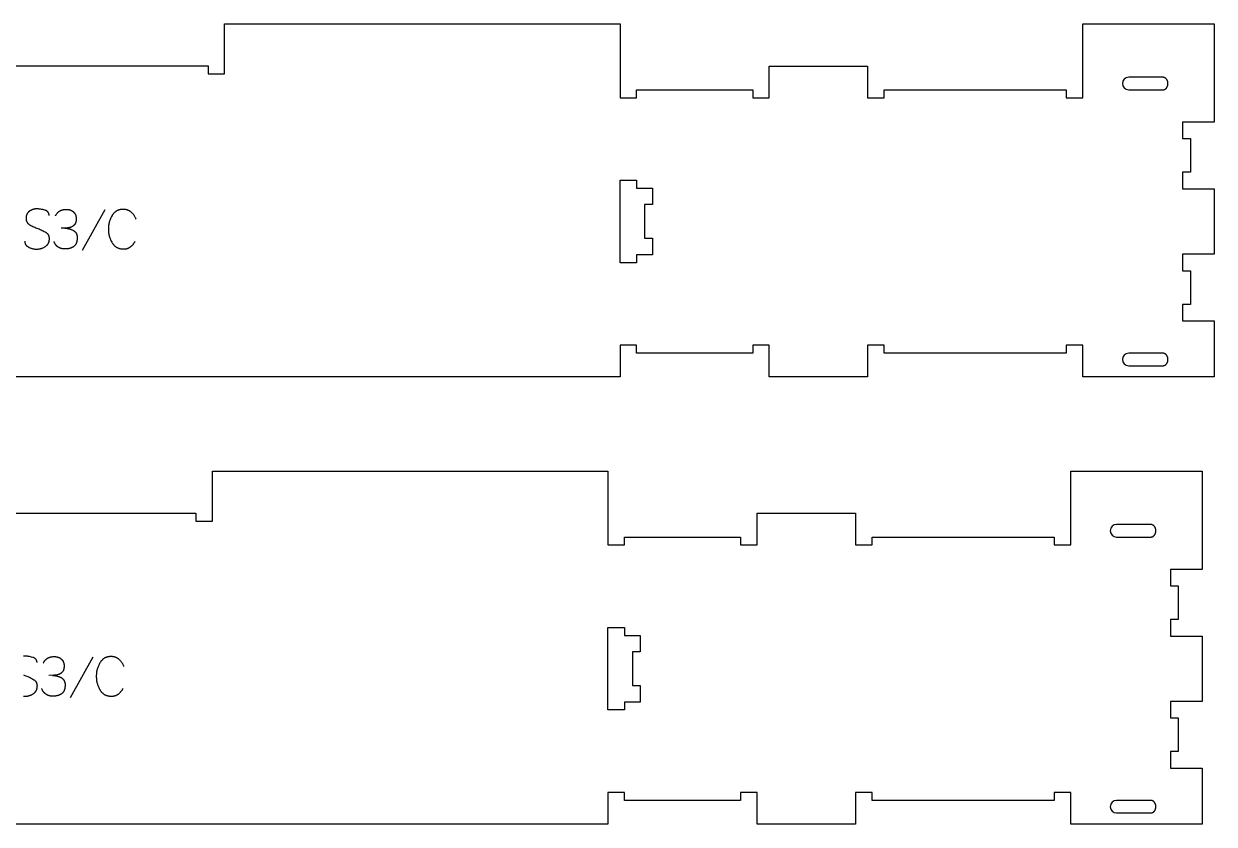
# Model space of a CAD drawing. Extents: x 0 to 4485, y 0 to 8771.
# Drawn here: x 1596 to 2498, y 4351 to 4957 of the extents above; entities that cross this region are included whole.
import ezdxf

# ---------------------------------------------------------------- set-up
doc = ezdxf.new("R2010")
doc.units = 0
for name, color, linetype in [('1_ANYTOOL_1MMDEEP_LABELS_S', 2, 'CONTINUOUS'), ('3_ANYTOOL_CUTTHROUGH_INSID', 4, 'CONTINUOUS'), ('4_ANYTOOL_CUTTHROUGH_OUTSI', 5, 'CONTINUOUS')]:
    doc.layers.add(name, color=color, linetype=linetype)

msp = doc.modelspace()

# ---------------------------------------------------------------- linework, layer by layer
at = {"layer": '1_ANYTOOL_1MMDEEP_LABELS_S', "color": 2}
for points in [[(1615.4, 4812.08), (1615.39, 4812.26), (1615.39, 4812.36), (1615.38, 4812.45), (1615.38, 4812.54), (1615.37, 4812.63), (1615.36, 4812.72), (1615.34, 4812.8), (1615.33, 4812.89), (1615.32, 4812.98), (1615.3, 4813.06), (1615.28, 4813.14), (1615.26, 4813.23), (1615.24, 4813.31), (1615.22, 4813.39), (1615.19, 4813.47), (1615.16, 4813.54), (1615.14, 4813.62), (1615.11, 4813.7), (1615.08, 4813.77), (1615.04, 4813.85), (1615.01, 4813.92), (1614.97, 4813.99), (1614.94, 4814.06), (1614.9, 4814.13), (1614.86, 4814.2), (1614.81, 4814.27), (1614.77, 4814.34), (1614.72, 4814.4), (1614.68, 4814.47), (1614.63, 4814.53), (1614.58, 4814.59), (1614.52, 4814.66), (1614.47, 4814.72), (1614.42, 4814.78), (1614.36, 4814.83), (1614.3, 4814.89), (1614.24, 4814.95), (1614.18, 4815), (1614.12, 4815.06), (1614.05, 4815.11), (1613.98, 4815.16), (1613.92, 4815.22), (1613.85, 4815.27), (1613.78, 4815.32), (1613.7, 4815.36), (1613.63, 4815.41), (1613.55, 4815.46), (1613.47, 4815.5), (1613.4, 4815.55), (1613.31, 4815.59), (1613.23, 4815.63), (1613.06, 4815.72), (1612.89, 4815.79), (1612.7, 4815.87), (1612.51, 4815.94), (1612.32, 4816), (1612.12, 4816.06), (1611.31, 4816.28), (1610.51, 4816.47), (1609.72, 4816.64), (1608.95, 4816.77), (1608.57, 4816.82), (1608.2, 4816.87), (1607.82, 4816.91), (1607.45, 4816.95), (1607.09, 4816.97), (1606.72, 4816.99), (1606.37, 4817), (1606.01, 4817), (1605.82, 4817), (1605.62, 4817), (1605.43, 4816.99), (1605.24, 4816.98), (1605.05, 4816.96), (1604.86, 4816.94), (1604.67, 4816.92), (1604.49, 4816.89), (1604.3, 4816.86), (1604.12, 4816.83), (1603.94, 4816.79), (1603.75, 4816.75), (1603.57, 4816.7), (1603.4, 4816.66), (1603.22, 4816.6), (1603.04, 4816.55), (1602.87, 4816.49), (1602.69, 4816.43), (1602.52, 4816.36), (1602.35, 4816.29), (1602.18, 4816.22), (1602.01, 4816.14), (1601.85, 4816.06), (1601.68, 4815.98), (1601.51, 4815.89), (1601.35, 4815.8), (1601.19, 4815.71), (1601.03, 4815.61), (1600.87, 4815.51), (1600.71, 4815.4), (1600.55, 4815.29), (1600.4, 4815.18), (1600.24, 4815.07), (1600.1, 4814.95), (1599.95, 4814.83), (1599.81, 4814.7), (1599.68, 4814.58), (1599.55, 4814.44), (1599.43, 4814.31), (1599.31, 4814.17), (1599.19, 4814.03), (1599.09, 4813.89), (1598.98, 4813.75), (1598.88, 4813.6), (1598.79, 4813.44), (1598.7, 4813.29), (1598.61, 4813.13), (1598.53, 4812.97), (1598.46, 4812.81), (1598.39, 4812.64), (1598.32, 4812.47), (1598.26, 4812.29), (1598.2, 4812.12), (1598.15, 4811.94), (1598.11, 4811.76), (1598.07, 4811.57), (1598.03, 4811.38), (1598, 4811.19), (1597.97, 4811), (1597.95, 4810.8), (1597.93, 4810.6), (1597.92, 4810.39), (1597.91, 4810.19), (1597.91, 4809.98), (1597.91, 4809.76), (1597.92, 4809.55), (1597.94, 4809.34), (1597.95, 4809.14), (1597.98, 4808.94), (1598.01, 4808.74), (1598.05, 4808.55), (1598.09, 4808.36), (1598.13, 4808.17), (1598.19, 4807.99), (1598.24, 4807.81), (1598.31, 4807.64), (1598.34, 4807.55), (1598.38, 4807.47), (1598.41, 4807.38), (1598.45, 4807.3), (1598.49, 4807.22), (1598.53, 4807.14), (1598.57, 4807.06), (1598.62, 4806.98), (1598.66, 4806.9), (1598.71, 4806.82), (1598.76, 4806.74), (1598.81, 4806.67), (1598.86, 4806.59), (1598.91, 4806.52), (1598.96, 4806.44), (1599.02, 4806.37), (1599.07, 4806.3), (1599.13, 4806.23), (1599.19, 4806.16), (1599.25, 4806.09), (1599.31, 4806.03), (1599.37, 4805.96), (1599.44, 4805.89), (1599.5, 4805.83), (1599.64, 4805.7), (1599.78, 4805.58), (1599.92, 4805.46), (1600.08, 4805.34), (1600.23, 4805.23), (1600.4, 4805.12), (1600.57, 4805.02), (1600.74, 4804.92), (1601.45, 4804.53), (1602.19, 4804.15), (1602.93, 4803.78), (1603.7, 4803.42), (1604.48, 4803.08), (1605.27, 4802.74), (1606.08, 4802.42), (1606.91, 4802.11), (1607.74, 4801.8), (1608.54, 4801.47), (1609.33, 4801.13), (1610.09, 4800.77), (1610.84, 4800.39), (1611.56, 4800), (1612.27, 4799.6), (1612.95, 4799.18), (1613.12, 4799.07), (1613.28, 4798.95), (1613.43, 4798.84), (1613.51, 4798.78), (1613.58, 4798.72), (1613.65, 4798.65), (1613.72, 4798.59), (1613.79, 4798.53), (1613.86, 4798.46), (1613.93, 4798.4), (1613.99, 4798.33), (1614.05, 4798.26), (1614.12, 4798.19), (1614.18, 4798.12), (1614.23, 4798.05), (1614.29, 4797.98), (1614.35, 4797.91), (1614.4, 4797.83), (1614.46, 4797.76), (1614.51, 4797.68), (1614.56, 4797.61), (1614.6, 4797.53), (1614.65, 4797.45), (1614.7, 4797.37), (1614.74, 4797.29), (1614.78, 4797.21), (1614.83, 4797.13), (1614.87, 4797.04), (1614.9, 4796.96), (1614.94, 4796.87), (1614.98, 4796.79), (1615.01, 4796.7), (1615.04, 4796.61), (1615.07, 4796.52), (1615.1, 4796.43), (1615.13, 4796.34), (1615.16, 4796.25), (1615.21, 4796.06), (1615.25, 4795.87), (1615.28, 4795.67), (1615.32, 4795.47), (1615.34, 4795.27), (1615.36, 4795.06), (1615.37, 4794.85), (1615.38, 4794.63), (1615.38, 4794.41), (1615.38, 4794.19), (1615.37, 4793.96), (1615.35, 4793.73), (1615.33, 4793.5), (1615.31, 4793.27), (1615.27, 4793.05), (1615.24, 4792.83), (1615.2, 4792.61), (1615.15, 4792.4), (1615.1, 4792.19), (1615.04, 4791.99), (1614.98, 4791.79), (1614.91, 4791.59), (1614.84, 4791.39), (1614.77, 4791.2), (1614.69, 4791.02), (1614.6, 4790.84), (1614.51, 4790.66), (1614.41, 4790.48), (1614.31, 4790.31), (1614.2, 4790.14), (1614.09, 4789.98), (1613.97, 4789.82), (1613.85, 4789.66), (1613.73, 4789.51), (1613.59, 4789.36), (1613.46, 4789.21), (1613.32, 4789.07), (1613.17, 4788.93), (1613.02, 4788.8), (1612.86, 4788.67), (1612.7, 4788.54), (1612.53, 4788.42), (1612.36, 4788.3), (1612.18, 4788.18), (1611.82, 4787.96), (1611.46, 4787.76), (1611.09, 4787.56), (1610.72, 4787.38), (1610.34, 4787.22), (1609.97, 4787.07), (1609.77, 4787), (1609.58, 4786.93), (1609.39, 4786.87), (1609.2, 4786.81), (1609, 4786.75), (1608.81, 4786.7), (1608.61, 4786.65), (1608.42, 4786.6), (1608.22, 4786.56), (1608.02, 4786.52), (1607.82, 4786.48), (1607.62, 4786.45), (1607.42, 4786.42), (1607.22, 4786.4), (1606.81, 4786.36), (1606.4, 4786.33), (1605.99, 4786.32), (1605.58, 4786.32), (1605.17, 4786.33), (1604.76, 4786.36), (1604.36, 4786.4), (1603.97, 4786.45), (1603.58, 4786.52), (1603.19, 4786.59), (1602.81, 4786.68), (1602.44, 4786.79), (1602.06, 4786.9), (1601.7, 4787.03), (1601.33, 4787.17), (1600.97, 4787.32), (1600.62, 4787.49), (1600.27, 4787.67), (1599.92, 4787.86), (1599.76, 4787.96), (1599.59, 4788.07), (1599.43, 4788.17), (1599.28, 4788.28), (1599.13, 4788.39), (1598.99, 4788.51), (1598.86, 4788.63), (1598.72, 4788.75), (1598.6, 4788.87), (1598.48, 4789), (1598.36, 4789.13), (1598.25, 4789.26), (1598.2, 4789.33), (1598.15, 4789.4), (1598.1, 4789.47), (1598.05, 4789.54), (1598, 4789.61), (1597.96, 4789.68), (1597.91, 4789.75), (1597.87, 4789.82), (1597.83, 4789.9), (1597.78, 4789.97), (1597.75, 4790.04), (1597.71, 4790.12), (1597.67, 4790.2), (1597.63, 4790.27), (1597.6, 4790.35), (1597.57, 4790.43), (1597.54, 4790.51), (1597.51, 4790.59), (1597.48, 4790.67), (1597.45, 4790.75), (1597.4, 4790.92), (1597.35, 4791.08), (1597.31, 4791.25), (1597.28, 4791.43), (1597.25, 4791.61), (1597.22, 4791.78), (1597.21, 4791.97), (1597.19, 4792.15), (1597.18, 4792.34), (1597.18, 4792.53)], [(1620.11, 4811.73), (1620.27, 4812.04), (1620.43, 4812.33), (1620.6, 4812.61), (1620.78, 4812.89), (1620.97, 4813.15), (1621.16, 4813.41), (1621.35, 4813.65), (1621.45, 4813.77), (1621.55, 4813.89), (1621.66, 4814), (1621.76, 4814.12), (1621.87, 4814.22), (1621.98, 4814.33), (1622.09, 4814.44), (1622.2, 4814.54), (1622.31, 4814.64), (1622.43, 4814.74), (1622.54, 4814.83), (1622.66, 4814.92), (1622.78, 4815.01), (1622.9, 4815.1), (1623.02, 4815.19), (1623.15, 4815.27), (1623.27, 4815.35), (1623.4, 4815.43), (1623.53, 4815.5), (1623.66, 4815.58), (1623.79, 4815.65), (1623.92, 4815.72), (1624.06, 4815.78), (1624.2, 4815.85), (1624.33, 4815.91), (1624.47, 4815.97), (1624.61, 4816.02), (1624.76, 4816.08), (1624.9, 4816.13), (1625.05, 4816.18), (1625.2, 4816.23), (1625.34, 4816.27), (1625.65, 4816.35), (1625.96, 4816.43), (1626.27, 4816.49), (1626.59, 4816.54), (1626.92, 4816.58), (1627.26, 4816.62), (1627.6, 4816.64), (1627.94, 4816.66), (1628.3, 4816.66), (1628.51, 4816.66), (1628.71, 4816.65), (1628.92, 4816.64), (1629.12, 4816.63), (1629.32, 4816.62), (1629.52, 4816.59), (1629.72, 4816.57), (1629.91, 4816.54), (1630.1, 4816.51), (1630.29, 4816.48), (1630.47, 4816.44), (1630.66, 4816.4), (1630.84, 4816.35), (1631.02, 4816.3), (1631.19, 4816.25), (1631.37, 4816.19), (1631.54, 4816.13), (1631.71, 4816.06), (1631.87, 4816), (1632.03, 4815.92), (1632.2, 4815.85), (1632.35, 4815.77), (1632.51, 4815.69), (1632.66, 4815.6), (1632.81, 4815.51), (1632.96, 4815.42), (1633.11, 4815.32), (1633.25, 4815.22), (1633.39, 4815.11), (1633.53, 4815), (1633.67, 4814.89), (1633.8, 4814.78), (1633.93, 4814.66), (1634.06, 4814.53), (1634.18, 4814.41), (1634.3, 4814.28), (1634.41, 4814.15), (1634.52, 4814.01), (1634.63, 4813.87), (1634.73, 4813.73), (1634.83, 4813.59), (1634.92, 4813.44), (1635.01, 4813.29), (1635.09, 4813.14), (1635.17, 4812.98), (1635.25, 4812.82), (1635.32, 4812.66), (1635.38, 4812.49), (1635.45, 4812.32), (1635.51, 4812.15), (1635.56, 4811.98), (1635.61, 4811.8), (1635.66, 4811.62), (1635.7, 4811.43), (1635.73, 4811.25), (1635.77, 4811.06), (1635.8, 4810.86), (1635.82, 4810.66), (1635.84, 4810.46), (1635.86, 4810.26), (1635.87, 4810.06), (1635.88, 4809.85), (1635.88, 4809.63), (1635.88, 4809.08), (1635.86, 4808.74), (1635.84, 4808.42), (1635.81, 4808.11), (1635.77, 4807.81), (1635.75, 4807.66), (1635.72, 4807.52), (1635.69, 4807.37), (1635.66, 4807.24), (1635.63, 4807.1), (1635.59, 4806.96), (1635.56, 4806.83), (1635.52, 4806.7), (1635.47, 4806.58), (1635.43, 4806.46), (1635.38, 4806.33), (1635.34, 4806.22), (1635.28, 4806.1), (1635.23, 4805.99), (1635.18, 4805.88), (1635.12, 4805.77), (1635.06, 4805.66), (1635, 4805.56), (1634.93, 4805.46), (1634.86, 4805.36), (1634.8, 4805.27), (1634.72, 4805.18), (1634.58, 4805), (1634.43, 4804.82), (1634.27, 4804.66), (1634.11, 4804.5), (1634.03, 4804.42), (1633.95, 4804.35), (1633.86, 4804.28), (1633.78, 4804.2), (1633.69, 4804.13), (1633.61, 4804.06), (1633.52, 4804), (1633.43, 4803.93), (1633.34, 4803.87), (1633.25, 4803.81), (1633.15, 4803.75), (1633.06, 4803.69), (1632.97, 4803.63), (1632.87, 4803.58), (1632.77, 4803.52), (1632.68, 4803.47), (1632.58, 4803.42), (1632.48, 4803.37), (1632.38, 4803.33), (1632.27, 4803.28), (1632.17, 4803.24), (1632.07, 4803.2), (1631.85, 4803.12), (1631.64, 4803.05), (1631.42, 4802.98), (1631.2, 4802.91), (1630.98, 4802.85), (1630.75, 4802.8), (1630.53, 4802.75), (1630.3, 4802.7), (1630.07, 4802.66), (1629.84, 4802.62), (1629.6, 4802.59), (1629.36, 4802.56), (1629.13, 4802.53), (1628.88, 4802.51), (1628.64, 4802.49), (1628.39, 4802.48), (1628.15, 4802.48), (1624.44, 4802.43)], [(1657.65, 4816.19), (1640.47, 4785.42)], [(1681.27, 4809.16), (1681.11, 4809.56), (1680.94, 4809.96), (1680.76, 4810.34), (1680.57, 4810.72), (1680.37, 4811.09), (1680.16, 4811.44), (1679.94, 4811.79), (1679.71, 4812.13), (1679.47, 4812.47), (1679.22, 4812.79), (1678.96, 4813.1), (1678.69, 4813.41), (1678.41, 4813.7), (1678.12, 4813.99), (1677.83, 4814.27), (1677.52, 4814.54), (1677.36, 4814.67), (1677.2, 4814.8), (1677.04, 4814.92), (1676.87, 4815.04), (1676.71, 4815.15), (1676.54, 4815.26), (1676.37, 4815.37), (1676.2, 4815.47), (1676.02, 4815.57), (1675.84, 4815.66), (1675.66, 4815.75), (1675.48, 4815.83), (1675.3, 4815.91), (1675.11, 4815.99), (1674.93, 4816.06), (1674.74, 4816.13), (1674.55, 4816.2), (1674.35, 4816.26), (1674.16, 4816.31), (1673.96, 4816.36), (1673.76, 4816.41), (1673.55, 4816.45), (1673.35, 4816.49), (1673.14, 4816.53), (1672.93, 4816.56), (1672.72, 4816.59), (1672.51, 4816.61), (1672.29, 4816.63), (1672.08, 4816.64), (1671.86, 4816.65), (1671.63, 4816.66), (1671.41, 4816.66), (1671.07, 4816.66), (1670.73, 4816.64), (1670.4, 4816.62), (1670.07, 4816.59), (1669.75, 4816.55), (1669.43, 4816.5), (1669.12, 4816.44), (1668.82, 4816.37), (1668.52, 4816.29), (1668.22, 4816.2), (1667.93, 4816.11), (1667.65, 4816), (1667.37, 4815.89), (1667.23, 4815.83), (1667.09, 4815.76), (1666.96, 4815.7), (1666.83, 4815.63), (1666.69, 4815.56), (1666.56, 4815.49), (1666.43, 4815.41), (1666.3, 4815.34), (1666.18, 4815.26), (1666.05, 4815.18), (1665.93, 4815.09), (1665.8, 4815.01), (1665.68, 4814.92), (1665.56, 4814.83), (1665.33, 4814.64), (1665.1, 4814.44), (1664.87, 4814.24), (1664.65, 4814.02), (1664.43, 4813.8), (1664.22, 4813.56), (1664.02, 4813.32), (1663.82, 4813.07), (1663.63, 4812.81), (1663.44, 4812.54), (1663.25, 4812.26), (1663.07, 4811.97), (1662.73, 4811.38), (1662.42, 4810.78), (1662.12, 4810.18), (1661.85, 4809.56), (1661.59, 4808.95), (1661.36, 4808.32), (1661.16, 4807.69), (1660.97, 4807.05), (1660.8, 4806.4), (1660.66, 4805.74), (1660.54, 4805.08), (1660.44, 4804.41), (1660.37, 4803.73), (1660.31, 4803.05), (1660.28, 4802.36), (1660.27, 4801.66), (1660.28, 4800.96), (1660.31, 4800.27), (1660.37, 4799.59), (1660.45, 4798.91), (1660.55, 4798.24), (1660.67, 4797.58), (1660.81, 4796.93), (1660.89, 4796.6), (1660.98, 4796.28), (1661.07, 4795.96), (1661.17, 4795.64), (1661.27, 4795.32), (1661.38, 4795), (1661.5, 4794.69), (1661.61, 4794.38), (1661.87, 4793.76), (1662.15, 4793.15), (1662.45, 4792.54), (1662.77, 4791.94), (1663.12, 4791.35), (1663.3, 4791.07), (1663.49, 4790.79), (1663.68, 4790.52), (1663.88, 4790.25), (1664.08, 4790), (1664.29, 4789.76), (1664.51, 4789.53), (1664.73, 4789.3), (1664.95, 4789.09), (1665.19, 4788.88), (1665.42, 4788.68), (1665.55, 4788.59), (1665.67, 4788.49), (1665.79, 4788.4), (1665.92, 4788.32), (1666.04, 4788.23), (1666.17, 4788.15), (1666.3, 4788.06), (1666.43, 4787.99), (1666.57, 4787.91), (1666.7, 4787.83), (1666.84, 4787.76), (1666.97, 4787.69), (1667.25, 4787.56), (1667.54, 4787.44), (1667.83, 4787.32), (1668.12, 4787.22), (1668.42, 4787.12), (1668.73, 4787.03), (1669.04, 4786.95), (1669.36, 4786.89), (1669.69, 4786.83), (1670.02, 4786.78), (1670.35, 4786.73), (1670.69, 4786.7), (1671.04, 4786.68), (1671.39, 4786.67), (1671.75, 4786.66), (1672.14, 4786.67), (1672.51, 4786.69), (1672.69, 4786.7), (1672.88, 4786.72), (1673.06, 4786.74), (1673.24, 4786.76), (1673.41, 4786.79), (1673.59, 4786.82), (1673.76, 4786.85), (1673.94, 4786.89), (1674.1, 4786.93), (1674.27, 4786.97), (1674.44, 4787.02), (1674.6, 4787.07), (1674.77, 4787.12), (1674.93, 4787.18), (1675.09, 4787.24), (1675.24, 4787.3), (1675.4, 4787.36), (1675.55, 4787.43), (1675.7, 4787.5), (1675.85, 4787.58), (1676, 4787.66), (1676.15, 4787.74), (1676.29, 4787.82), (1676.43, 4787.91), (1676.57, 4788), (1676.71, 4788.09), (1676.85, 4788.19), (1676.98, 4788.29), (1677.25, 4788.5), (1677.51, 4788.71), (1677.76, 4788.93), (1678.01, 4789.16), (1678.25, 4789.4), (1678.49, 4789.64), (1678.73, 4789.9), (1678.95, 4790.15), (1679.18, 4790.42), (1679.39, 4790.69), (1679.6, 4790.97), (1679.81, 4791.26), (1680.01, 4791.56), (1680.21, 4791.86), (1680.4, 4792.17), (1680.58, 4792.49)], [(1627.22, 4802.43), (1627.66, 4802.41), (1628.09, 4802.37), (1628.52, 4802.32), (1628.95, 4802.26), (1629.37, 4802.19), (1629.78, 4802.11), (1630.19, 4802.02), (1630.6, 4801.91), (1631, 4801.8), (1631.4, 4801.67), (1631.79, 4801.54), (1632.18, 4801.39), (1632.57, 4801.23), (1632.95, 4801.07), (1633.32, 4800.89), (1633.7, 4800.7), (1633.88, 4800.6), (1634.05, 4800.49), (1634.14, 4800.44), (1634.22, 4800.38), (1634.31, 4800.33), (1634.39, 4800.27), (1634.47, 4800.21), (1634.55, 4800.15), (1634.63, 4800.09), (1634.7, 4800.02), (1634.78, 4799.96), (1634.85, 4799.89), (1634.92, 4799.83), (1634.99, 4799.76), (1635.06, 4799.69), (1635.13, 4799.62), (1635.19, 4799.55), (1635.26, 4799.48), (1635.32, 4799.41), (1635.38, 4799.33), (1635.44, 4799.25), (1635.5, 4799.18), (1635.56, 4799.1), (1635.61, 4799.02), (1635.67, 4798.94), (1635.72, 4798.86), (1635.77, 4798.77), (1635.82, 4798.69), (1635.87, 4798.6), (1635.91, 4798.52), (1635.96, 4798.43), (1636, 4798.34), (1636.05, 4798.25), (1636.09, 4798.16), (1636.13, 4798.06), (1636.17, 4797.97), (1636.24, 4797.78), (1636.3, 4797.58), (1636.36, 4797.38), (1636.42, 4797.18), (1636.47, 4796.96), (1636.51, 4796.75), (1636.55, 4796.53), (1636.58, 4796.3), (1636.61, 4796.07), (1636.63, 4795.84), (1636.64, 4795.6), (1636.65, 4795.35), (1636.65, 4795.1), (1636.65, 4794.83), (1636.64, 4794.55), (1636.63, 4794.28), (1636.61, 4794.02), (1636.59, 4793.76), (1636.57, 4793.51), (1636.53, 4793.26), (1636.5, 4793.01), (1636.46, 4792.77), (1636.41, 4792.54), (1636.36, 4792.31), (1636.3, 4792.08), (1636.24, 4791.87), (1636.18, 4791.65), (1636.11, 4791.44), (1636.03, 4791.24), (1635.95, 4791.04), (1635.87, 4790.84), (1635.78, 4790.65), (1635.68, 4790.47), (1635.58, 4790.29), (1635.48, 4790.11), (1635.37, 4789.94), (1635.26, 4789.78), (1635.14, 4789.62), (1635.01, 4789.46), (1634.88, 4789.31), (1634.82, 4789.24), (1634.75, 4789.17), (1634.68, 4789.09), (1634.61, 4789.02), (1634.54, 4788.96), (1634.47, 4788.89), (1634.4, 4788.82), (1634.32, 4788.76), (1634.17, 4788.63), (1634.01, 4788.51), (1633.85, 4788.39), (1633.69, 4788.28), (1633.52, 4788.17), (1633.35, 4788.06), (1633.17, 4787.96), (1632.99, 4787.86), (1632.81, 4787.77), (1632.63, 4787.68), (1632.44, 4787.59), (1632.25, 4787.51), (1632.05, 4787.43), (1631.85, 4787.36), (1631.65, 4787.29), (1631.44, 4787.22), (1631.23, 4787.15), (1631.02, 4787.09), (1630.8, 4787.04), (1630.58, 4786.99), (1630.36, 4786.94), (1630.13, 4786.89), (1629.9, 4786.85), (1629.66, 4786.82), (1629.43, 4786.78), (1628.94, 4786.73), (1628.44, 4786.69), (1627.92, 4786.67), (1627.4, 4786.66), (1627.01, 4786.67), (1626.64, 4786.68), (1626.27, 4786.71), (1625.91, 4786.75), (1625.56, 4786.8), (1625.39, 4786.83), (1625.22, 4786.86), (1625.05, 4786.9), (1624.88, 4786.93), (1624.72, 4786.97), (1624.56, 4787.02), (1624.4, 4787.06), (1624.24, 4787.11), (1624.08, 4787.16), (1623.92, 4787.22), (1623.77, 4787.27), (1623.62, 4787.33), (1623.47, 4787.4), (1623.32, 4787.46), (1623.18, 4787.53), (1623.03, 4787.6), (1622.89, 4787.68), (1622.75, 4787.75), (1622.61, 4787.83), (1622.48, 4787.91), (1622.34, 4788), (1622.21, 4788.09), (1622.08, 4788.18), (1621.95, 4788.27), (1621.83, 4788.37), (1621.7, 4788.46), (1621.58, 4788.57), (1621.46, 4788.67), (1621.34, 4788.78), (1621.22, 4788.89), (1621.11, 4789), (1620.99, 4789.12), (1620.88, 4789.23), (1620.77, 4789.36), (1620.67, 4789.48), (1620.56, 4789.61), (1620.46, 4789.74), (1620.36, 4789.87), (1620.26, 4790), (1620.16, 4790.14), (1620.06, 4790.28), (1619.97, 4790.42), (1619.88, 4790.57), (1619.79, 4790.72), (1619.61, 4791.03), (1619.45, 4791.34), (1619.29, 4791.67), (1619.14, 4792.01), (1619, 4792.36)], [(1606.23, 4473.34), (1606.23, 4473.53), (1606.22, 4473.63), (1606.22, 4473.72), (1606.21, 4473.81), (1606.2, 4473.9), (1606.19, 4473.99), (1606.18, 4474.07), (1606.17, 4474.16), (1606.15, 4474.24), (1606.13, 4474.33), (1606.12, 4474.41), (1606.1, 4474.49), (1606.07, 4474.58), (1606.05, 4474.66), (1606.03, 4474.73), (1606, 4474.81), (1605.97, 4474.89), (1605.94, 4474.97), (1605.91, 4475.04), (1605.88, 4475.12), (1605.84, 4475.19), (1605.81, 4475.26), (1605.77, 4475.33), (1605.73, 4475.4), (1605.69, 4475.47), (1605.65, 4475.54), (1605.6, 4475.61), (1605.56, 4475.67), (1605.51, 4475.74), (1605.46, 4475.8), (1605.41, 4475.86), (1605.36, 4475.92), (1605.31, 4475.99), (1605.25, 4476.04), (1605.19, 4476.1), (1605.13, 4476.16), (1605.07, 4476.22), (1605.01, 4476.27), (1604.95, 4476.33), (1604.89, 4476.38), (1604.82, 4476.43), (1604.75, 4476.49), (1604.68, 4476.54), (1604.61, 4476.59), (1604.54, 4476.63), (1604.46, 4476.68), (1604.39, 4476.73), (1604.31, 4476.77), (1604.23, 4476.82), (1604.15, 4476.86), (1604.07, 4476.9), (1603.9, 4476.98), (1603.72, 4477.06), (1603.54, 4477.14), (1603.35, 4477.2), (1603.15, 4477.27), (1602.95, 4477.33), (1602.14, 4477.55), (1601.34, 4477.74), (1600.56, 4477.9), (1599.79, 4478.04), (1599.41, 4478.09), (1599.03, 4478.14), (1598.66, 4478.18), (1598.29, 4478.21), (1597.92, 4478.24), (1597.56, 4478.26), (1597.2, 4478.27), (1596.84, 4478.27), (1596.65, 4478.27), (1596.46, 4478.27), (1596.26, 4478.26), (1596.07, 4478.24)], [(1610.94, 4473), (1611.1, 4473.31), (1611.27, 4473.6), (1611.44, 4473.88), (1611.62, 4474.16), (1611.8, 4474.42), (1611.99, 4474.68), (1612.19, 4474.92), (1612.29, 4475.04), (1612.39, 4475.16), (1612.49, 4475.27), (1612.6, 4475.38), (1612.7, 4475.49), (1612.81, 4475.6), (1612.92, 4475.71), (1613.03, 4475.81), (1613.15, 4475.91), (1613.26, 4476.01), (1613.38, 4476.1), (1613.49, 4476.19), (1613.61, 4476.28), (1613.74, 4476.37), (1613.86, 4476.46), (1613.98, 4476.54), (1614.11, 4476.62), (1614.23, 4476.7), (1614.36, 4476.77), (1614.49, 4476.85), (1614.62, 4476.92), (1614.76, 4476.99), (1614.89, 4477.05), (1615.03, 4477.12), (1615.17, 4477.18), (1615.31, 4477.24), (1615.45, 4477.29), (1615.59, 4477.35), (1615.74, 4477.4), (1615.88, 4477.45), (1616.03, 4477.5), (1616.18, 4477.54), (1616.48, 4477.62), (1616.79, 4477.69), (1617.11, 4477.76), (1617.43, 4477.81), (1617.76, 4477.85), (1618.09, 4477.89), (1618.43, 4477.91), (1618.78, 4477.93), (1619.13, 4477.93), (1619.34, 4477.93), (1619.55, 4477.92), (1619.75, 4477.91), (1619.96, 4477.9), (1620.16, 4477.88), (1620.36, 4477.86), (1620.55, 4477.84), (1620.74, 4477.81), (1620.94, 4477.78), (1621.12, 4477.75), (1621.31, 4477.71), (1621.49, 4477.67), (1621.67, 4477.62), (1621.85, 4477.57), (1622.03, 4477.52), (1622.2, 4477.46), (1622.37, 4477.4), (1622.54, 4477.33), (1622.71, 4477.27), (1622.87, 4477.19), (1623.03, 4477.12), (1623.19, 4477.04), (1623.34, 4476.96), (1623.5, 4476.87), (1623.65, 4476.78), (1623.8, 4476.69), (1623.94, 4476.59), (1624.09, 4476.49), (1624.23, 4476.38), (1624.37, 4476.27), (1624.5, 4476.16), (1624.64, 4476.04), (1624.77, 4475.93), (1624.89, 4475.8), (1625.02, 4475.68), (1625.13, 4475.55), (1625.25, 4475.42), (1625.36, 4475.28), (1625.46, 4475.14), (1625.56, 4475), (1625.66, 4474.86), (1625.75, 4474.71), (1625.84, 4474.56), (1625.92, 4474.41), (1626, 4474.25), (1626.08, 4474.09), (1626.15, 4473.93), (1626.22, 4473.76), (1626.28, 4473.59), (1626.34, 4473.42), (1626.39, 4473.25), (1626.44, 4473.07), (1626.49, 4472.89), (1626.53, 4472.7), (1626.57, 4472.51), (1626.6, 4472.32), (1626.63, 4472.13), (1626.66, 4471.93), (1626.68, 4471.73), (1626.69, 4471.53), (1626.71, 4471.32), (1626.71, 4471.12), (1626.72, 4470.9), (1626.71, 4470.34), (1626.7, 4470.01), (1626.68, 4469.69), (1626.64, 4469.38), (1626.6, 4469.08), (1626.58, 4468.93), (1626.55, 4468.79), (1626.53, 4468.64), (1626.49, 4468.5), (1626.46, 4468.37), (1626.43, 4468.23), (1626.39, 4468.1), (1626.35, 4467.97), (1626.31, 4467.85), (1626.26, 4467.72), (1626.22, 4467.6), (1626.17, 4467.49), (1626.12, 4467.37), (1626.07, 4467.26), (1626.01, 4467.15), (1625.95, 4467.04), (1625.89, 4466.93), (1625.83, 4466.83), (1625.77, 4466.73), (1625.7, 4466.63), (1625.63, 4466.54), (1625.56, 4466.44), (1625.41, 4466.27), (1625.26, 4466.09), (1625.11, 4465.93), (1624.95, 4465.77), (1624.86, 4465.69), (1624.78, 4465.62), (1624.7, 4465.54), (1624.61, 4465.47), (1624.53, 4465.4), (1624.44, 4465.33), (1624.35, 4465.27), (1624.26, 4465.2), (1624.17, 4465.14), (1624.08, 4465.08), (1623.99, 4465.02), (1623.9, 4464.96), (1623.8, 4464.9), (1623.7, 4464.85), (1623.61, 4464.79), (1623.51, 4464.74), (1623.41, 4464.69), (1623.31, 4464.64), (1623.21, 4464.6), (1623.11, 4464.55), (1623, 4464.51), (1622.9, 4464.47), (1622.69, 4464.39), (1622.47, 4464.31), (1622.25, 4464.25), (1622.04, 4464.18), (1621.81, 4464.12), (1621.59, 4464.07), (1621.36, 4464.02), (1621.13, 4463.97), (1620.9, 4463.93), (1620.67, 4463.89), (1620.44, 4463.86), (1620.2, 4463.83), (1619.96, 4463.8), (1619.72, 4463.78), (1619.47, 4463.76), (1619.23, 4463.75), (1618.98, 4463.74), (1615.27, 4463.7)], [(1648.49, 4477.46), (1631.3, 4446.69)], [(1672.1, 4470.43), (1671.94, 4470.83), (1671.77, 4471.23), (1671.59, 4471.61), (1671.4, 4471.99), (1671.2, 4472.36), (1670.99, 4472.71), (1670.77, 4473.06), (1670.54, 4473.4), (1670.3, 4473.74), (1670.05, 4474.06), (1669.8, 4474.37), (1669.53, 4474.68), (1669.25, 4474.97), (1668.96, 4475.26), (1668.66, 4475.54), (1668.35, 4475.81), (1668.19, 4475.94), (1668.03, 4476.07), (1667.87, 4476.19), (1667.71, 4476.31), (1667.54, 4476.42), (1667.37, 4476.53), (1667.2, 4476.64), (1667.03, 4476.74), (1666.86, 4476.83), (1666.68, 4476.93), (1666.5, 4477.02), (1666.32, 4477.1), (1666.13, 4477.18), (1665.95, 4477.26), (1665.76, 4477.33), (1665.57, 4477.4), (1665.38, 4477.46), (1665.19, 4477.52), (1664.99, 4477.58), (1664.79, 4477.63), (1664.59, 4477.68), (1664.39, 4477.72), (1664.18, 4477.76), (1663.98, 4477.8), (1663.77, 4477.83), (1663.56, 4477.86), (1663.34, 4477.88), (1663.13, 4477.9), (1662.91, 4477.91), (1662.69, 4477.92), (1662.47, 4477.93), (1662.24, 4477.93), (1661.9, 4477.93), (1661.56, 4477.91), (1661.23, 4477.89), (1660.91, 4477.86), (1660.58, 4477.82), (1660.27, 4477.77), (1659.96, 4477.71), (1659.65, 4477.64), (1659.35, 4477.56), (1659.06, 4477.47), (1658.77, 4477.38), (1658.48, 4477.27), (1658.2, 4477.16), (1658.06, 4477.1), (1657.93, 4477.03), (1657.79, 4476.97), (1657.66, 4476.9), (1657.53, 4476.83), (1657.4, 4476.76), (1657.27, 4476.68), (1657.14, 4476.61), (1657.01, 4476.53), (1656.89, 4476.45), (1656.76, 4476.36), (1656.64, 4476.28), (1656.52, 4476.19), (1656.4, 4476.1), (1656.16, 4475.91), (1655.93, 4475.71), (1655.7, 4475.51), (1655.48, 4475.29), (1655.27, 4475.07), (1655.06, 4474.83), (1654.85, 4474.59), (1654.65, 4474.34), (1654.46, 4474.08), (1654.27, 4473.81), (1654.09, 4473.53), (1653.91, 4473.24), (1653.57, 4472.65), (1653.25, 4472.05), (1652.96, 4471.45), (1652.68, 4470.83), (1652.43, 4470.21), (1652.2, 4469.59), (1651.99, 4468.95), (1651.8, 4468.31), (1651.64, 4467.67), (1651.5, 4467.01), (1651.38, 4466.35), (1651.28, 4465.68), (1651.2, 4465), (1651.15, 4464.32), (1651.11, 4463.63), (1651.1, 4462.93), (1651.11, 4462.23), (1651.15, 4461.54), (1651.2, 4460.86), (1651.28, 4460.18), (1651.38, 4459.51), (1651.5, 4458.85), (1651.65, 4458.19), (1651.73, 4457.87), (1651.81, 4457.55), (1651.91, 4457.23), (1652, 4456.91), (1652.11, 4456.59), (1652.22, 4456.27), (1652.33, 4455.96), (1652.45, 4455.65), (1652.71, 4455.03), (1652.98, 4454.42), (1653.28, 4453.81), (1653.61, 4453.21), (1653.95, 4452.62), (1654.13, 4452.33), (1654.32, 4452.05), (1654.51, 4451.78), (1654.71, 4451.52), (1654.91, 4451.27), (1655.12, 4451.03), (1655.34, 4450.79), (1655.56, 4450.57), (1655.79, 4450.35), (1656.02, 4450.15), (1656.26, 4449.95), (1656.38, 4449.86), (1656.5, 4449.76), (1656.63, 4449.67), (1656.75, 4449.58), (1656.88, 4449.5), (1657.01, 4449.42), (1657.14, 4449.33), (1657.27, 4449.25), (1657.4, 4449.18), (1657.54, 4449.1), (1657.67, 4449.03), (1657.81, 4448.96), (1658.09, 4448.83), (1658.37, 4448.7), (1658.66, 4448.59), (1658.96, 4448.48), (1659.26, 4448.39), (1659.57, 4448.3), (1659.88, 4448.22), (1660.2, 4448.15), (1660.52, 4448.1), (1660.85, 4448.04), (1661.19, 4448), (1661.53, 4447.97), (1661.88, 4447.95), (1662.23, 4447.93), (1662.59, 4447.93), (1662.97, 4447.94), (1663.34, 4447.96), (1663.53, 4447.97), (1663.71, 4447.99), (1663.89, 4448.01), (1664.07, 4448.03), (1664.25, 4448.06), (1664.42, 4448.09), (1664.6, 4448.12), (1664.77, 4448.16), (1664.94, 4448.2), (1665.11, 4448.24), (1665.27, 4448.29), (1665.44, 4448.34), (1665.6, 4448.39), (1665.76, 4448.45), (1665.92, 4448.5), (1666.08, 4448.57), (1666.23, 4448.63), (1666.38, 4448.7), (1666.54, 4448.77), (1666.69, 4448.85), (1666.83, 4448.92), (1666.98, 4449.01), (1667.12, 4449.09), (1667.27, 4449.18), (1667.41, 4449.27), (1667.54, 4449.36), (1667.68, 4449.46), (1667.82, 4449.56), (1668.08, 4449.77), (1668.34, 4449.98), (1668.6, 4450.2), (1668.84, 4450.43), (1669.09, 4450.67), (1669.33, 4450.91), (1669.56, 4451.16), (1669.79, 4451.42), (1670.01, 4451.69), (1670.23, 4451.96), (1670.44, 4452.24), (1670.64, 4452.53), (1670.85, 4452.83), (1671.04, 4453.13), (1671.23, 4453.44), (1671.42, 4453.76)], [(1596.11, 4464.01), (1596.92, 4463.69), (1597.74, 4463.38), (1598.57, 4463.07), (1599.38, 4462.74), (1600.16, 4462.39), (1600.93, 4462.04), (1601.67, 4461.66), (1602.4, 4461.27), (1603.1, 4460.87), (1603.79, 4460.44), (1603.95, 4460.34), (1604.11, 4460.22), (1604.27, 4460.11), (1604.34, 4460.05), (1604.42, 4459.98), (1604.49, 4459.92), (1604.56, 4459.86), (1604.63, 4459.8), (1604.69, 4459.73), (1604.76, 4459.67), (1604.83, 4459.6), (1604.89, 4459.53), (1604.95, 4459.46), (1605.01, 4459.39), (1605.07, 4459.32), (1605.13, 4459.25), (1605.18, 4459.18), (1605.24, 4459.1), (1605.29, 4459.03), (1605.34, 4458.95), (1605.39, 4458.88), (1605.44, 4458.8), (1605.49, 4458.72), (1605.53, 4458.64), (1605.58, 4458.56), (1605.62, 4458.48), (1605.66, 4458.39), (1605.7, 4458.31), (1605.74, 4458.23), (1605.77, 4458.14), (1605.81, 4458.05), (1605.84, 4457.97), (1605.88, 4457.88), (1605.91, 4457.79), (1605.94, 4457.7), (1605.96, 4457.61), (1605.99, 4457.51), (1606.04, 4457.33), (1606.08, 4457.14), (1606.12, 4456.94), (1606.15, 4456.74), (1606.18, 4456.54), (1606.19, 4456.33), (1606.21, 4456.12), (1606.22, 4455.9), (1606.22, 4455.68), (1606.21, 4455.46), (1606.2, 4455.23), (1606.19, 4455), (1606.17, 4454.77), (1606.14, 4454.54), (1606.11, 4454.32), (1606.07, 4454.1), (1606.03, 4453.88), (1605.98, 4453.67), (1605.93, 4453.46), (1605.88, 4453.26), (1605.82, 4453.06), (1605.75, 4452.86), (1605.68, 4452.66), (1605.6, 4452.47), (1605.52, 4452.29), (1605.43, 4452.1), (1605.34, 4451.93), (1605.24, 4451.75), (1605.14, 4451.58), (1605.04, 4451.41), (1604.92, 4451.25), (1604.81, 4451.09), (1604.69, 4450.93), (1604.56, 4450.78), (1604.43, 4450.63), (1604.29, 4450.48), (1604.15, 4450.34), (1604, 4450.2), (1603.85, 4450.07), (1603.69, 4449.94), (1603.53, 4449.81), (1603.37, 4449.69), (1603.19, 4449.57), (1603.02, 4449.45), (1602.66, 4449.23), (1602.29, 4449.02), (1601.92, 4448.83), (1601.55, 4448.65), (1601.18, 4448.49), (1600.8, 4448.34), (1600.61, 4448.27), (1600.42, 4448.2), (1600.23, 4448.13), (1600.03, 4448.08), (1599.84, 4448.02), (1599.64, 4447.97), (1599.45, 4447.92), (1599.25, 4447.87), (1599.05, 4447.83), (1598.86, 4447.79), (1598.66, 4447.75), (1598.46, 4447.72), (1598.26, 4447.69), (1598.05, 4447.67), (1597.65, 4447.63), (1597.24, 4447.6), (1596.82, 4447.59), (1596.41, 4447.59), (1596, 4447.6)], [(1618.06, 4463.7), (1618.5, 4463.67), (1618.93, 4463.64), (1619.36, 4463.59), (1619.78, 4463.53), (1620.2, 4463.46), (1620.62, 4463.38), (1621.03, 4463.29), (1621.43, 4463.18), (1621.84, 4463.07), (1622.23, 4462.94), (1622.63, 4462.81), (1623.02, 4462.66), (1623.4, 4462.5), (1623.78, 4462.34), (1624.16, 4462.16), (1624.53, 4461.97), (1624.71, 4461.87), (1624.89, 4461.76), (1624.97, 4461.71), (1625.06, 4461.65), (1625.14, 4461.59), (1625.22, 4461.54), (1625.3, 4461.48), (1625.38, 4461.42), (1625.46, 4461.36), (1625.54, 4461.29), (1625.61, 4461.23), (1625.68, 4461.16), (1625.75, 4461.1), (1625.82, 4461.03), (1625.89, 4460.96), (1625.96, 4460.89), (1626.03, 4460.82), (1626.09, 4460.75), (1626.15, 4460.67), (1626.21, 4460.6), (1626.27, 4460.52), (1626.33, 4460.45), (1626.39, 4460.37), (1626.45, 4460.29), (1626.5, 4460.21), (1626.55, 4460.13), (1626.6, 4460.04), (1626.65, 4459.96), (1626.7, 4459.87), (1626.75, 4459.79), (1626.79, 4459.7), (1626.84, 4459.61), (1626.88, 4459.52), (1626.92, 4459.43), (1626.96, 4459.33), (1627, 4459.24), (1627.07, 4459.05), (1627.14, 4458.85), (1627.2, 4458.65), (1627.25, 4458.44), (1627.3, 4458.23), (1627.35, 4458.02), (1627.38, 4457.8), (1627.42, 4457.57), (1627.44, 4457.34), (1627.46, 4457.11), (1627.48, 4456.87), (1627.48, 4456.62), (1627.49, 4456.37), (1627.49, 4456.09), (1627.48, 4455.82), (1627.47, 4455.55), (1627.45, 4455.29), (1627.43, 4455.03), (1627.4, 4454.77), (1627.37, 4454.53), (1627.33, 4454.28), (1627.29, 4454.04), (1627.24, 4453.81), (1627.19, 4453.58), (1627.14, 4453.35), (1627.08, 4453.13), (1627.01, 4452.92), (1626.94, 4452.71), (1626.87, 4452.51), (1626.79, 4452.31), (1626.7, 4452.11), (1626.61, 4451.92), (1626.52, 4451.74), (1626.42, 4451.56), (1626.31, 4451.38), (1626.2, 4451.21), (1626.09, 4451.05), (1625.97, 4450.89), (1625.85, 4450.73), (1625.72, 4450.58), (1625.65, 4450.51), (1625.58, 4450.43), (1625.52, 4450.36), (1625.45, 4450.29), (1625.38, 4450.23), (1625.3, 4450.16), (1625.23, 4450.09), (1625.15, 4450.03), (1625, 4449.9), (1624.84, 4449.78), (1624.68, 4449.66), (1624.52, 4449.55), (1624.35, 4449.44), (1624.18, 4449.33), (1624.01, 4449.23), (1623.83, 4449.13), (1623.65, 4449.04), (1623.46, 4448.95), (1623.27, 4448.86), (1623.08, 4448.78), (1622.88, 4448.7), (1622.69, 4448.63), (1622.48, 4448.55), (1622.28, 4448.49), (1622.07, 4448.42), (1621.85, 4448.36), (1621.64, 4448.31), (1621.42, 4448.26), (1621.19, 4448.21), (1620.96, 4448.16), (1620.73, 4448.12), (1620.5, 4448.09), (1620.26, 4448.05), (1619.77, 4448), (1619.27, 4447.96), (1618.76, 4447.94), (1618.23, 4447.93), (1617.85, 4447.94), (1617.47, 4447.95), (1617.11, 4447.98), (1616.75, 4448.02), (1616.4, 4448.07), (1616.23, 4448.1), (1616.05, 4448.13), (1615.89, 4448.17), (1615.72, 4448.2), (1615.55, 4448.24), (1615.39, 4448.29), (1615.23, 4448.33), (1615.07, 4448.38), (1614.91, 4448.43), (1614.76, 4448.49), (1614.6, 4448.54), (1614.45, 4448.6), (1614.3, 4448.67), (1614.16, 4448.73), (1614.01, 4448.8), (1613.87, 4448.87), (1613.73, 4448.94), (1613.59, 4449.02), (1613.45, 4449.1), (1613.31, 4449.18), (1613.18, 4449.27), (1613.04, 4449.36), (1612.91, 4449.45), (1612.79, 4449.54), (1612.66, 4449.64), (1612.54, 4449.73), (1612.41, 4449.84), (1612.29, 4449.94), (1612.17, 4450.05), (1612.06, 4450.16), (1611.94, 4450.27), (1611.83, 4450.39), (1611.72, 4450.5), (1611.61, 4450.62), (1611.5, 4450.75), (1611.4, 4450.87), (1611.29, 4451), (1611.19, 4451.14), (1611.09, 4451.27), (1610.99, 4451.41), (1610.9, 4451.55), (1610.8, 4451.69), (1610.71, 4451.84), (1610.62, 4451.99), (1610.45, 4452.29), (1610.28, 4452.61), (1610.12, 4452.94), (1609.97, 4453.28), (1609.83, 4453.63)]]:
    msp.add_lwpolyline(points, dxfattribs=at)
at = {"layer": '3_ANYTOOL_CUTTHROUGH_INSID', "color": 4}
for points in [[(2433.04, 4916.71, 1), (2433.04, 4907.21), (2458.78, 4907.21), (2458.88, 4907.21), (2458.97, 4907.21), (2459.07, 4907.22), (2459.17, 4907.23), (2459.27, 4907.24), (2459.36, 4907.26), (2459.46, 4907.27), (2459.56, 4907.29), (2459.66, 4907.32), (2459.75, 4907.34), (2459.85, 4907.37), (2459.95, 4907.4), (2460.05, 4907.44), (2460.14, 4907.48), (2460.24, 4907.52), (2460.33, 4907.56), (2460.43, 4907.61), (2460.52, 4907.66), (2460.61, 4907.71), (2460.7, 4907.77), (2460.79, 4907.83), (2460.88, 4907.89), (2460.97, 4907.95), (2461.05, 4908.02), (2461.14, 4908.09), (2461.22, 4908.16), (2461.31, 4908.24), (2461.38, 4908.31), (2461.46, 4908.39), (2461.54, 4908.47), (2461.61, 4908.56), (2461.68, 4908.64), (2461.75, 4908.73), (2461.82, 4908.82), (2461.89, 4908.92), (2461.95, 4909.01), (2462.01, 4909.1), (2462.07, 4909.2), (2462.13, 4909.3), (2462.18, 4909.4), (2462.23, 4909.5), (2462.28, 4909.6), (2462.33, 4909.71), (2462.37, 4909.81), (2462.42, 4909.92), (2462.46, 4910.02), (2462.49, 4910.13), (2462.53, 4910.24), (2462.56, 4910.35), (2462.59, 4910.45), (2462.62, 4910.56), (2462.65, 4910.67), (2462.67, 4910.78), (2462.69, 4910.89), (2462.71, 4911), (2462.73, 4911.11), (2462.74, 4911.21), (2462.75, 4911.32), (2462.77, 4911.42), (2462.77, 4911.53), (2462.78, 4911.64), (2462.79, 4911.74), (2462.79, 4911.85), (2462.79, 4911.96), (2462.79, 4912.06), (2462.79, 4912.17), (2462.78, 4912.28), (2462.77, 4912.38), (2462.77, 4912.49), (2462.75, 4912.6), (2462.74, 4912.7), (2462.73, 4912.81), (2462.71, 4912.92), (2462.69, 4913.03), (2462.67, 4913.14), (2462.65, 4913.25), (2462.62, 4913.35), (2462.59, 4913.46), (2462.56, 4913.57), (2462.53, 4913.68), (2462.49, 4913.78), (2462.46, 4913.89), (2462.42, 4914), (2462.37, 4914.1), (2462.33, 4914.21), (2462.28, 4914.31), (2462.23, 4914.41), (2462.18, 4914.52), (2462.13, 4914.61), (2462.07, 4914.71), (2462.01, 4914.81), (2461.95, 4914.91), (2461.89, 4915), (2461.82, 4915.09), (2461.75, 4915.18), (2461.68, 4915.27), (2461.61, 4915.36), (2461.54, 4915.44), (2461.46, 4915.52), (2461.38, 4915.6), (2461.31, 4915.68), (2461.22, 4915.75), (2461.14, 4915.83), (2461.05, 4915.9), (2460.97, 4915.96), (2460.88, 4916.03), (2460.79, 4916.09), (2460.7, 4916.15), (2460.61, 4916.2), (2460.52, 4916.26), (2460.43, 4916.31), (2460.33, 4916.35), (2460.24, 4916.4), (2460.14, 4916.44), (2460.05, 4916.47), (2459.95, 4916.51), (2459.85, 4916.54), (2459.75, 4916.57), (2459.66, 4916.6), (2459.56, 4916.62), (2459.46, 4916.64), (2459.36, 4916.66), (2459.27, 4916.67), (2459.17, 4916.69), (2459.07, 4916.7), (2458.97, 4916.7), (2458.88, 4916.71), (2458.78, 4916.71)], [(2433.04, 4698.21), (2458.78, 4698.21), (2458.88, 4698.21), (2458.97, 4698.21), (2459.07, 4698.22), (2459.17, 4698.23), (2459.27, 4698.24), (2459.36, 4698.26), (2459.46, 4698.27), (2459.56, 4698.29), (2459.66, 4698.32), (2459.75, 4698.34), (2459.85, 4698.37), (2459.95, 4698.4), (2460.05, 4698.44), (2460.14, 4698.48), (2460.24, 4698.52), (2460.33, 4698.56), (2460.43, 4698.61), (2460.52, 4698.66), (2460.61, 4698.71), (2460.7, 4698.77), (2460.79, 4698.83), (2460.88, 4698.89), (2460.97, 4698.95), (2461.05, 4699.02), (2461.14, 4699.09), (2461.22, 4699.16), (2461.31, 4699.24), (2461.38, 4699.31), (2461.46, 4699.39), (2461.54, 4699.47), (2461.61, 4699.56), (2461.68, 4699.64), (2461.75, 4699.73), (2461.82, 4699.82), (2461.89, 4699.92), (2461.95, 4700.01), (2462.01, 4700.1), (2462.07, 4700.2), (2462.13, 4700.3), (2462.18, 4700.4), (2462.23, 4700.5), (2462.28, 4700.6), (2462.33, 4700.71), (2462.37, 4700.81), (2462.42, 4700.92), (2462.46, 4701.02), (2462.49, 4701.13), (2462.53, 4701.24), (2462.56, 4701.35), (2462.59, 4701.45), (2462.62, 4701.56), (2462.65, 4701.67), (2462.67, 4701.78), (2462.69, 4701.89), (2462.71, 4702), (2462.73, 4702.11), (2462.74, 4702.21), (2462.75, 4702.32), (2462.77, 4702.42), (2462.77, 4702.53), (2462.78, 4702.64), (2462.79, 4702.74), (2462.79, 4702.85), (2462.79, 4702.96), (2462.79, 4703.06), (2462.79, 4703.17), (2462.78, 4703.28), (2462.77, 4703.38), (2462.77, 4703.49), (2462.75, 4703.6), (2462.74, 4703.7), (2462.73, 4703.81), (2462.71, 4703.92), (2462.69, 4704.03), (2462.67, 4704.14), (2462.65, 4704.25), (2462.62, 4704.35), (2462.59, 4704.46), (2462.56, 4704.57), (2462.53, 4704.68), (2462.49, 4704.78), (2462.46, 4704.89), (2462.42, 4705), (2462.37, 4705.1), (2462.33, 4705.21), (2462.28, 4705.31), (2462.23, 4705.41), (2462.18, 4705.52), (2462.13, 4705.61), (2462.07, 4705.71), (2462.01, 4705.81), (2461.95, 4705.91), (2461.89, 4706), (2461.82, 4706.09), (2461.75, 4706.18), (2461.68, 4706.27), (2461.61, 4706.36), (2461.54, 4706.44), (2461.46, 4706.52), (2461.38, 4706.6), (2461.31, 4706.68), (2461.22, 4706.75), (2461.14, 4706.83), (2461.05, 4706.9), (2460.97, 4706.96), (2460.88, 4707.03), (2460.79, 4707.09), (2460.7, 4707.15), (2460.61, 4707.2), (2460.52, 4707.26), (2460.43, 4707.31), (2460.33, 4707.35), (2460.24, 4707.4), (2460.14, 4707.44), (2460.05, 4707.47), (2459.95, 4707.51), (2459.85, 4707.54), (2459.75, 4707.57), (2459.66, 4707.6), (2459.56, 4707.62), (2459.46, 4707.64), (2459.36, 4707.66), (2459.27, 4707.67), (2459.17, 4707.69), (2459.07, 4707.7), (2458.97, 4707.7), (2458.88, 4707.71), (2458.78, 4707.71), (2433.04, 4707.71, 1)], [(2423.87, 4577.98, 1), (2423.87, 4568.48), (2449.61, 4568.48), (2449.71, 4568.48), (2449.81, 4568.48), (2449.91, 4568.49), (2450, 4568.5), (2450.1, 4568.51), (2450.2, 4568.52), (2450.29, 4568.54), (2450.39, 4568.56), (2450.49, 4568.59), (2450.59, 4568.61), (2450.69, 4568.64), (2450.78, 4568.67), (2450.88, 4568.71), (2450.98, 4568.75), (2451.07, 4568.79), (2451.16, 4568.83), (2451.26, 4568.88), (2451.35, 4568.93), (2451.45, 4568.98), (2451.54, 4569.04), (2451.63, 4569.1), (2451.72, 4569.16), (2451.8, 4569.22), (2451.89, 4569.29), (2451.97, 4569.36), (2452.06, 4569.43), (2452.14, 4569.51), (2452.22, 4569.58), (2452.3, 4569.66), (2452.37, 4569.74), (2452.45, 4569.83), (2452.52, 4569.91), (2452.59, 4570), (2452.66, 4570.09), (2452.72, 4570.18), (2452.78, 4570.28), (2452.85, 4570.37), (2452.9, 4570.47), (2452.96, 4570.57), (2453.01, 4570.67), (2453.07, 4570.77), (2453.12, 4570.87), (2453.16, 4570.98), (2453.21, 4571.08), (2453.25, 4571.19), (2453.29, 4571.29), (2453.33, 4571.4), (2453.36, 4571.51), (2453.4, 4571.61), (2453.43, 4571.72), (2453.45, 4571.83), (2453.48, 4571.94), (2453.5, 4572.05), (2453.53, 4572.16), (2453.54, 4572.27), (2453.56, 4572.38), (2453.58, 4572.48), (2453.59, 4572.59), (2453.6, 4572.69), (2453.61, 4572.8), (2453.61, 4572.91), (2453.62, 4573.01), (2453.62, 4573.12), (2453.62, 4573.23), (2453.62, 4573.33), (2453.62, 4573.44), (2453.61, 4573.55), (2453.61, 4573.65), (2453.6, 4573.76), (2453.59, 4573.87), (2453.58, 4573.97), (2453.56, 4574.08), (2453.54, 4574.19), (2453.53, 4574.3), (2453.5, 4574.41), (2453.48, 4574.52), (2453.45, 4574.62), (2453.43, 4574.73), (2453.4, 4574.84), (2453.36, 4574.95), (2453.33, 4575.05), (2453.29, 4575.16), (2453.25, 4575.27), (2453.21, 4575.37), (2453.16, 4575.48), (2453.12, 4575.58), (2453.07, 4575.68), (2453.01, 4575.78), (2452.96, 4575.88), (2452.9, 4575.98), (2452.85, 4576.08), (2452.78, 4576.17), (2452.72, 4576.27), (2452.66, 4576.36), (2452.59, 4576.45), (2452.52, 4576.54), (2452.45, 4576.63), (2452.37, 4576.71), (2452.3, 4576.79), (2452.22, 4576.87), (2452.14, 4576.95), (2452.06, 4577.02), (2451.97, 4577.1), (2451.89, 4577.17), (2451.8, 4577.23), (2451.72, 4577.3), (2451.63, 4577.36), (2451.54, 4577.42), (2451.45, 4577.47), (2451.35, 4577.52), (2451.26, 4577.57), (2451.16, 4577.62), (2451.07, 4577.67), (2450.98, 4577.71), (2450.88, 4577.74), (2450.78, 4577.78), (2450.69, 4577.81), (2450.59, 4577.84), (2450.49, 4577.87), (2450.39, 4577.89), (2450.29, 4577.91), (2450.2, 4577.93), (2450.1, 4577.94), (2450, 4577.96), (2449.91, 4577.96), (2449.81, 4577.97), (2449.71, 4577.98), (2449.61, 4577.98)], [(2423.87, 4359.48), (2449.61, 4359.48), (2449.71, 4359.48), (2449.81, 4359.48), (2449.91, 4359.49), (2450, 4359.5), (2450.1, 4359.51), (2450.2, 4359.52), (2450.29, 4359.54), (2450.39, 4359.56), (2450.49, 4359.59), (2450.59, 4359.61), (2450.69, 4359.64), (2450.78, 4359.67), (2450.88, 4359.71), (2450.98, 4359.75), (2451.07, 4359.79), (2451.16, 4359.83), (2451.26, 4359.88), (2451.35, 4359.93), (2451.45, 4359.98), (2451.54, 4360.04), (2451.63, 4360.1), (2451.72, 4360.16), (2451.8, 4360.22), (2451.89, 4360.29), (2451.97, 4360.36), (2452.06, 4360.43), (2452.14, 4360.51), (2452.22, 4360.58), (2452.3, 4360.66), (2452.37, 4360.74), (2452.45, 4360.83), (2452.52, 4360.91), (2452.59, 4361), (2452.66, 4361.09), (2452.72, 4361.18), (2452.78, 4361.28), (2452.85, 4361.37), (2452.9, 4361.47), (2452.96, 4361.57), (2453.01, 4361.67), (2453.07, 4361.77), (2453.12, 4361.87), (2453.16, 4361.98), (2453.21, 4362.08), (2453.25, 4362.19), (2453.29, 4362.29), (2453.33, 4362.4), (2453.36, 4362.51), (2453.4, 4362.61), (2453.43, 4362.72), (2453.45, 4362.83), (2453.48, 4362.94), (2453.5, 4363.05), (2453.53, 4363.16), (2453.54, 4363.27), (2453.56, 4363.38), (2453.58, 4363.48), (2453.59, 4363.59), (2453.6, 4363.69), (2453.61, 4363.8), (2453.61, 4363.91), (2453.62, 4364.01), (2453.62, 4364.12), (2453.62, 4364.23), (2453.62, 4364.33), (2453.62, 4364.44), (2453.61, 4364.55), (2453.61, 4364.65), (2453.6, 4364.76), (2453.59, 4364.87), (2453.58, 4364.97), (2453.56, 4365.08), (2453.54, 4365.19), (2453.53, 4365.3), (2453.5, 4365.41), (2453.48, 4365.52), (2453.45, 4365.62), (2453.43, 4365.73), (2453.4, 4365.84), (2453.36, 4365.95), (2453.33, 4366.05), (2453.29, 4366.16), (2453.25, 4366.27), (2453.21, 4366.37), (2453.16, 4366.48), (2453.12, 4366.58), (2453.07, 4366.68), (2453.01, 4366.78), (2452.96, 4366.88), (2452.9, 4366.98), (2452.85, 4367.08), (2452.78, 4367.17), (2452.72, 4367.27), (2452.66, 4367.36), (2452.59, 4367.45), (2452.52, 4367.54), (2452.45, 4367.63), (2452.37, 4367.71), (2452.3, 4367.79), (2452.22, 4367.87), (2452.14, 4367.95), (2452.06, 4368.02), (2451.97, 4368.1), (2451.89, 4368.17), (2451.8, 4368.23), (2451.72, 4368.3), (2451.63, 4368.36), (2451.54, 4368.42), (2451.45, 4368.47), (2451.35, 4368.52), (2451.26, 4368.57), (2451.16, 4368.62), (2451.07, 4368.67), (2450.98, 4368.71), (2450.88, 4368.74), (2450.78, 4368.78), (2450.69, 4368.81), (2450.59, 4368.84), (2450.49, 4368.87), (2450.39, 4368.89), (2450.29, 4368.91), (2450.2, 4368.93), (2450.1, 4368.94), (2450, 4368.96), (2449.91, 4368.96), (2449.81, 4368.97), (2449.71, 4368.98), (2449.61, 4368.98), (2423.87, 4368.98, 1)]]:
    msp.add_lwpolyline(points, format="xyb", close=True, dxfattribs=at)
for points in [[(2047.79, 4838.75), (2060.29, 4838.75), (2060.29, 4832.75), (2072.29, 4832.75), (2072.29, 4820.25), (2066.29, 4820.25), (2066.29, 4794.75), (2072.29, 4794.75), (2072.29, 4782.25), (2060.29, 4782.25), (2060.29, 4776.25), (2047.79, 4776.25)], [(2038.62, 4500.02), (2051.12, 4500.02), (2051.12, 4494.02), (2063.12, 4494.02), (2063.12, 4481.52), (2057.12, 4481.52), (2057.12, 4456.02), (2063.12, 4456.02), (2063.12, 4443.52), (2051.12, 4443.52), (2051.12, 4437.52), (2038.62, 4437.52)]]:
    msp.add_lwpolyline(points, close=True, dxfattribs=at)
at = {"layer": '4_ANYTOOL_CUTTHROUGH_OUTSI', "color": 5}
for points in [[(1460.29, 4925.3), (1735.79, 4925.3), (1735.79, 4919.3), (1748.29, 4919.3), (1748.29, 4957.21), (2047.79, 4957.21), (2047.79, 4901.21), (2060.29, 4901.21), (2060.29, 4907.21), (2148.29, 4907.21), (2148.29, 4901.21), (2160.79, 4901.21), (2160.79, 4925.21), (2235.29, 4925.21), (2235.29, 4901.21), (2247.79, 4901.21), (2247.79, 4907.21), (2385.79, 4907.21), (2385.79, 4901.21), (2398.29, 4901.21), (2398.29, 4957.21), (2497.79, 4957.21), (2497.79, 4882.71), (2473.79, 4882.71), (2473.79, 4870.21), (2479.79, 4870.21), (2479.79, 4844.71), (2473.79, 4844.71), (2473.79, 4832.21), (2497.79, 4832.21), (2497.79, 4782.71), (2473.79, 4782.71), (2473.79, 4770.21), (2479.79, 4770.21), (2479.79, 4744.71), (2473.79, 4744.71), (2473.79, 4732.21), (2497.79, 4732.21), (2497.79, 4689.71), (2398.29, 4689.71), (2398.29, 4713.71), (2385.79, 4713.71), (2385.79, 4707.71), (2247.79, 4707.71), (2247.79, 4713.71), (2235.29, 4713.71), (2235.29, 4689.71), (2160.79, 4689.71), (2160.79, 4713.71), (2148.29, 4713.71), (2148.29, 4707.71), (2060.29, 4707.71), (2060.29, 4713.71), (2047.79, 4713.71), (2047.79, 4689.71), (1748.29, 4689.71), (1748.29, 4689.8), (1447.79, 4689.8)], [(1451.12, 4586.57), (1726.62, 4586.57), (1726.62, 4580.57), (1739.12, 4580.57), (1739.12, 4618.48), (2038.62, 4618.48), (2038.62, 4562.48), (2051.12, 4562.48), (2051.12, 4568.48), (2139.12, 4568.48), (2139.12, 4562.48), (2151.62, 4562.48), (2151.62, 4586.48), (2226.12, 4586.48), (2226.12, 4562.48), (2238.62, 4562.48), (2238.62, 4568.48), (2376.62, 4568.48), (2376.62, 4562.48), (2389.12, 4562.48), (2389.12, 4618.48), (2488.62, 4618.48), (2488.62, 4543.98), (2464.62, 4543.98), (2464.62, 4531.48), (2470.62, 4531.48), (2470.62, 4505.98), (2464.62, 4505.98), (2464.62, 4493.48), (2488.62, 4493.48), (2488.62, 4443.98), (2464.62, 4443.98), (2464.62, 4431.48), (2470.62, 4431.48), (2470.62, 4405.98), (2464.62, 4405.98), (2464.62, 4393.48), (2488.62, 4393.48), (2488.62, 4350.98), (2389.12, 4350.98), (2389.12, 4374.98), (2376.62, 4374.98), (2376.62, 4368.98), (2238.62, 4368.98), (2238.62, 4374.98), (2226.12, 4374.98), (2226.12, 4350.98), (2151.62, 4350.98), (2151.62, 4374.98), (2139.12, 4374.98), (2139.12, 4368.98), (2051.12, 4368.98), (2051.12, 4374.98), (2038.62, 4374.98), (2038.62, 4350.98), (1739.12, 4350.98), (1739.12, 4351.07), (1438.62, 4351.07)]]:
    msp.add_lwpolyline(points, dxfattribs=at)

doc.saveas('drawing.dxf')
